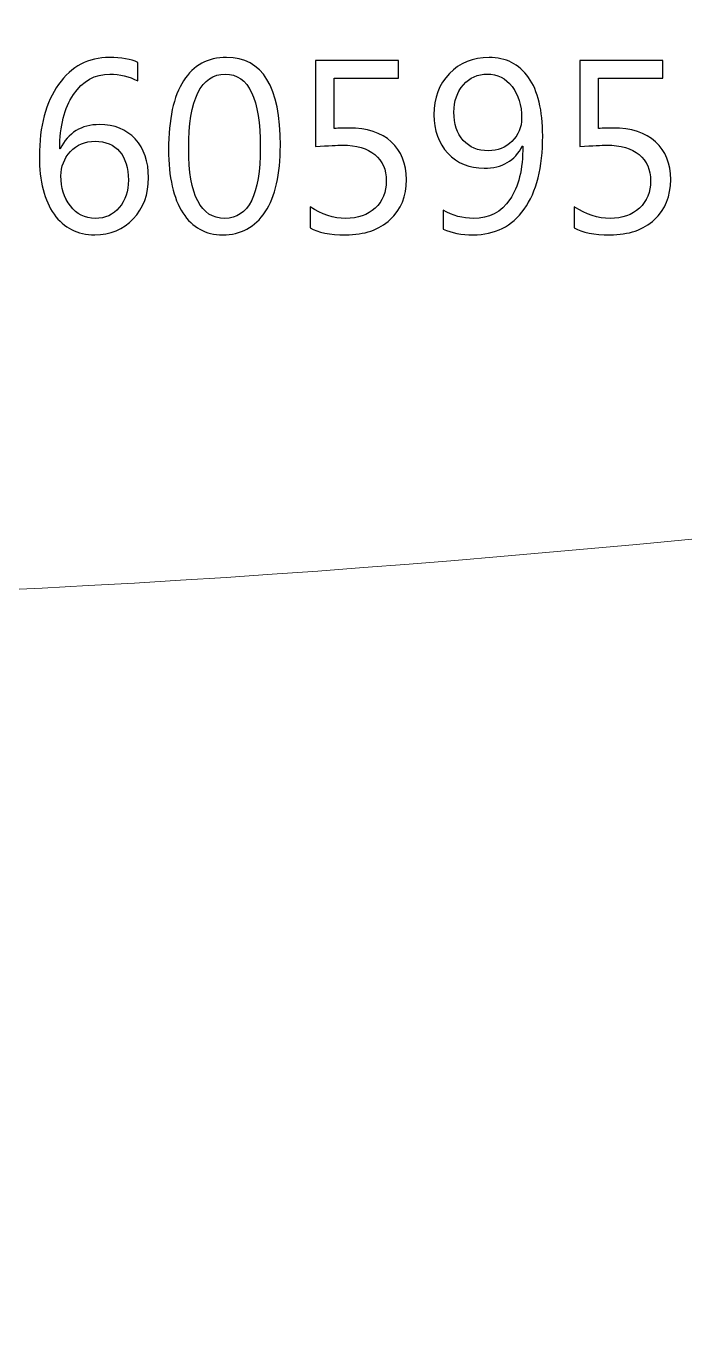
# Model space of a CAD drawing. Header units: centimetres. Extents: x -494 to 505, y -672 to 577.
# Drawn here: x 270.7 to 299.6, y -187.2 to -129.7 of the extents above; entities that cross this region are included whole.
import ezdxf

# ---------------------------------------------------------------- set-up
doc = ezdxf.new("R2010")
doc.units = ezdxf.units.CM
doc.header["$MEASUREMENT"] = 0
doc.layers.add('Camada 1', color=7, linetype='Continuous')
doc.layers.add('Camada 2', color=10, linetype='Continuous')

msp = doc.modelspace()

# ---------------------------------------------------------------- linework, layer by layer
at = {"layer": 'Camada 1', "lineweight": 9}
msp.add_open_spline([(182.78983, -289.325812), (182.329836, -291.53358), (181.676294, -292.996112), (180.507132, -295.900856), (180.507132, -295.900856), (177.908204, -303.485296), (176.42332, -307.8607), (184.4675, -310.828944), (184.4675, -310.828944), (188.601096, -312.03138), (192.080388, -313.343036), (195.019168, -314.746132), (195.019168, -314.746132), (209.705448, -320.820796), (210.408266, -342.718136), (204.780388, -357.439976), (204.780388, -357.439976), (200.739248, -364.026196), (206.49819, -371.974872), (211.99729, -370.13134), (211.99729, -370.13134), (211.99729, -370.13134), (267.020294, -351.921064), (267.020294, -351.921064), (267.020294, -351.921064), (265.436858, -345.949016), (263.81964, -340.168992), (261.691628, -334.19796), (261.691628, -334.19796), (261.691628, -334.19796), (247.889522, -339.847428), (247.889522, -339.847428), (247.889522, -339.847428), (247.889522, -339.847428), (245.159784, -332.06436), (245.159784, -332.06436), (245.159784, -332.06436), (245.159784, -332.06436), (258.900422, -326.126856), (258.900422, -326.126856), (258.900422, -326.126856), (255.91643, -319.662048), (253.357126, -313.510168), (250.05284, -307.368956), (250.05284, -307.368956), (250.05284, -307.368956), (235.854494, -315.215016), (235.854494, -315.215016), (235.854494, -315.215016), (235.854494, -315.215016), (231.603042, -308.164484), (231.603042, -308.164484), (231.603042, -308.164484), (231.603042, -308.164484), (245.712488, -300.023784), (245.712488, -300.023784), (245.712488, -300.023784), (242.475004, -294.545512), (239.409224, -289.87242), (235.99394, -284.899608), (235.99394, -284.899608), (235.99394, -284.899608), (222.90532, -293.546276), (222.90532, -293.546276), (222.90532, -293.546276), (222.90532, -293.546276), (218.431364, -286.746696), (218.431364, -286.746696), (218.431364, -286.746696), (218.431364, -286.746696), (230.724202, -278.40178), (230.724202, -278.40178), (230.724202, -278.40178), (227.071682, -273.320256), (223.679766, -267.88618), (220.318584, -262.6868), (220.318584, -262.6868), (220.318584, -262.6868), (206.901542, -270.924528), (206.901542, -270.924528), (206.901542, -270.924528), (206.901542, -270.924528), (203.266548, -263.775444), (203.266548, -263.775444), (203.266548, -263.775444), (203.266548, -263.775444), (216.520522, -255.081024), (216.520522, -255.081024), (216.520522, -255.081024), (203.73848, -229.9081), (221.170754, -210.7819), (240.487708, -206.680816), (240.487708, -206.680816), (281.752294, -198.37654), (317.23838, -202.109324), (355.214428, -222.74276), (355.214428, -222.74276), (380.998984, -236.086396), (406.434798, -252.030484), (431.664618, -268.072108), (431.664618, -268.072108), (447.13398, -276.452076), (457.795376, -284.673548), (475.474792, -290.712144), (475.474792, -290.712144), (480.967288, -292.402768), (484.084376, -293.40556), (486.148888, -292.320472), (486.148888, -292.320472), (494.367058, -279.025096), (499.34495, -259.396992), (498.30101, -215.25484), (498.30101, -215.25484), (495.513106, -177.25136), (492.695484, -158.525972), (484.29799, -145.308828), (484.29799, -145.308828), (471.084402, -137.859516), (427.983396, -139.22248), (370.712238, -144.892776), (370.712238, -144.892776), (330.730606, -147.85848), (288.910268, -155.543504), (244.769894, -154.824176), (244.769894, -154.824176), (224.85096, -154.182064), (209.7151, -128.42748), (190.253366, -98.993452), (190.253366, -98.993452), (179.69611, -100.730812), (171.077382, -99.020884), (165.424866, -94.19844), (165.424866, -94.19844), (159.956754, -88.855804), (156.890974, -82.534252), (157.003242, -75.060048), (157.003242, -75.060048), (157.026102, -72.926956), (155.536646, -72.14362), (153.171144, -73.001632), (153.171144, -73.001632), (124.564902, -78.87462), (97.43567, -82.195416), (72.464422, -82.006948), (72.464422, -82.006948), (72.464422, -82.006948), (55.998618, -82.304636), (55.998618, -82.304636), (55.998618, -82.304636), (33.274254, -82.729324), (19.306032, -86.980268), (15.682976, -101.128068), (15.682976, -101.128068), (14.84376, -105.245916), (15.028926, -133.020816), (14.989302, -138.365992), (14.989302, -138.365992), (14.989302, -138.365992), (15.079726, -194.315588), (15.079726, -194.315588), (15.079726, -194.315588), (15.079726, -194.315588), (66.976498, -194.3862), (66.976498, -194.3862), (66.976498, -194.3862), (66.976498, -194.3862), (66.896742, -202.649836), (66.896742, -202.649836), (66.896742, -202.649836), (66.896742, -202.649836), (15.069058, -202.792584), (15.069058, -202.792584), (15.069058, -202.792584), (15.069058, -202.792584), (15.30858, -272.434304), (15.30858, -272.434304), (15.30858, -272.434304), (15.30858, -272.434304), (30.27172, -273.937476), (30.27172, -273.937476), (30.27172, -273.937476), (30.27172, -273.937476), (37.548312, -233.120692), (37.548312, -233.120692), (37.548312, -233.120692), (37.548312, -233.120692), (83.984592, -239.984788), (83.984592, -239.984788), (83.984592, -239.984788), (83.984592, -239.984788), (76.346812, -279.314656), (76.346812, -279.314656), (76.346812, -279.314656), (76.346812, -279.314656), (100.76053, -281.826716), (100.76053, -281.826716), (100.76053, -281.826716), (100.873814, -272.07464), (102.001066, -262.795004), (104.431338, -254.207264), (104.431338, -254.207264), (107.706668, -242.851432), (111.736632, -234.28452), (117.738652, -232.335832), (117.738652, -232.335832), (117.738652, -232.335832), (166.705788, -232.341928), (166.705788, -232.341928), (166.705788, -232.341928), (170.196002, -232.524808), (171.763436, -238.12246), (170.609006, -246.8626), (170.609006, -246.8626), (169.687494, -256.330704), (163.103814, -264.16), (159.567626, -274.08124), (159.567626, -274.08124), (157.226508, -280.649172), (157.818836, -281.917648), (163.007294, -281.882596), (163.007294, -281.882596), (163.007294, -281.882596), (179.199286, -281.804364), (179.199286, -281.804364), (179.199286, -281.804364), (181.369716, -282.496768), (183.364124, -285.311088), (182.78983, -289.325812)], degree=3, knots=[0, 0, 0, 0, 0.017241379, 0.017241379, 0.017241379, 0.017241389, 0.034482759, 0.034482759, 0.034482759, 0.034482769, 0.051724138, 0.051724138, 0.051724138, 0.051724148, 0.068965517, 0.068965517, 0.068965517, 0.068965527, 0.086206897, 0.086206897, 0.086206897, 0.086206907, 0.103448276, 0.103448276, 0.103448276, 0.103448286, 0.120689655, 0.120689655, 0.120689655, 0.120689665, 0.137931034, 0.137931034, 0.137931034, 0.137931044, 0.155172414, 0.155172414, 0.155172414, 0.155172424, 0.172413793, 0.172413793, 0.172413793, 0.172413803, 0.189655172, 0.189655172, 0.189655172, 0.189655182, 0.206896552, 0.206896552, 0.206896552, 0.206896562, 0.224137931, 0.224137931, 0.224137931, 0.224137941, 0.24137931, 0.24137931, 0.24137931, 0.24137932, 0.25862069, 0.25862069, 0.25862069, 0.2586207, 0.275862069, 0.275862069, 0.275862069, 0.275862079, 0.293103448, 0.293103448, 0.293103448, 0.293103458, 0.310344828, 0.310344828, 0.310344828, 0.310344838, 0.327586207, 0.327586207, 0.327586207, 0.327586217, 0.344827586, 0.344827586, 0.344827586, 0.344827596, 0.362068966, 0.362068966, 0.362068966, 0.362068976, 0.379310345, 0.379310345, 0.379310345, 0.379310355, 0.396551724, 0.396551724, 0.396551724, 0.396551734, 0.413793103, 0.413793103, 0.413793103, 0.413793113, 0.431034483, 0.431034483, 0.431034483, 0.431034493, 0.448275862, 0.448275862, 0.448275862, 0.448275872, 0.465517241, 0.465517241, 0.465517241, 0.465517251, 0.482758621, 0.482758621, 0.482758621, 0.482758631, 0.5, 0.5, 0.5, 0.50000001, 0.517241379, 0.517241379, 0.517241379, 0.517241389, 0.534482759, 0.534482759, 0.534482759, 0.534482769, 0.551724138, 0.551724138, 0.551724138, 0.551724148, 0.568965517, 0.568965517, 0.568965517, 0.568965527, 0.586206897, 0.586206897, 0.586206897, 0.586206907, 0.603448276, 0.603448276, 0.603448276, 0.603448286, 0.620689655, 0.620689655, 0.620689655, 0.620689665, 0.637931034, 0.637931034, 0.637931034, 0.637931044, 0.655172414, 0.655172414, 0.655172414, 0.655172424, 0.672413793, 0.672413793, 0.672413793, 0.672413803, 0.689655172, 0.689655172, 0.689655172, 0.689655182, 0.706896552, 0.706896552, 0.706896552, 0.706896562, 0.724137931, 0.724137931, 0.724137931, 0.724137941, 0.74137931, 0.74137931, 0.74137931, 0.74137932, 0.75862069, 0.75862069, 0.75862069, 0.7586207, 0.775862069, 0.775862069, 0.775862069, 0.775862079, 0.793103448, 0.793103448, 0.793103448, 0.793103458, 0.810344828, 0.810344828, 0.810344828, 0.810344838, 0.827586207, 0.827586207, 0.827586207, 0.827586217, 0.844827586, 0.844827586, 0.844827586, 0.844827596, 0.862068966, 0.862068966, 0.862068966, 0.862068976, 0.879310345, 0.879310345, 0.879310345, 0.879310355, 0.896551724, 0.896551724, 0.896551724, 0.896551734, 0.913793103, 0.913793103, 0.913793103, 0.913793113, 0.931034483, 0.931034483, 0.931034483, 0.931034493, 0.948275862, 0.948275862, 0.948275862, 0.948275872, 0.965517241, 0.965517241, 0.965517241, 0.965517251, 1, 1, 1, 1], dxfattribs=at)
at = {"layer": 'Camada 2'}
for points, knots in [([(275.587206, -131.25831), (275.587206, -131.25831), (275.587206, -132.07365), (275.587206, -132.07365), (275.587206, -132.07365), (275.198332, -131.874768), (274.7899, -131.774438), (274.359624, -131.774438), (274.359624, -131.774438), (273.692874, -131.774438), (273.158966, -132.071872), (272.757392, -132.666994), (272.757392, -132.666994), (272.35785, -133.261862), (272.15719, -134.059422), (272.15719, -135.057642), (272.15719, -135.057642), (272.15719, -135.057642), (272.178526, -135.057642), (272.178526, -135.057642), (272.178526, -135.057642), (272.52803, -134.346188), (273.101562, -133.989572), (273.899122, -133.989572), (273.899122, -133.989572), (274.556728, -133.989572), (275.07819, -134.2009), (275.467318, -134.622032), (275.467318, -134.622032), (275.856192, -135.044942), (276.04974, -135.609584), (276.04974, -136.317482), (276.04974, -136.317482), (276.04974, -137.05586), (275.82749, -137.659872), (275.38299, -138.127486), (275.38299, -138.127486), (274.93849, -138.595354), (274.374102, -138.828272), (273.689318, -138.828272), (273.689318, -138.828272), (272.93316, -138.828272), (272.339816, -138.527282), (271.909794, -137.925048), (271.909794, -137.925048), (271.479772, -137.322814), (271.264634, -136.476994), (271.264634, -135.387334), (271.264634, -135.387334), (271.264634, -134.066534), (271.546066, -133.012688), (272.108676, -132.22605), (272.108676, -132.22605), (272.67154, -131.43738), (273.415252, -131.043172), (274.338288, -131.043172), (274.338288, -131.043172), (274.863306, -131.043172), (275.279104, -131.1148), (275.587206, -131.25831)], [0, 0, 0, 0, 0.0625, 0.0625, 0.0625, 0.06250001, 0.125, 0.125, 0.125, 0.12500001, 0.1875, 0.1875, 0.1875, 0.18750001, 0.25, 0.25, 0.25, 0.25000001, 0.3125, 0.3125, 0.3125, 0.31250001, 0.375, 0.375, 0.375, 0.37500001, 0.4375, 0.4375, 0.4375, 0.43750001, 0.5, 0.5, 0.5, 0.50000001, 0.5625, 0.5625, 0.5625, 0.56250001, 0.625, 0.625, 0.625, 0.62500001, 0.6875, 0.6875, 0.6875, 0.68750001, 0.75, 0.75, 0.75, 0.75000001, 0.8125, 0.8125, 0.8125, 0.81250001, 0.875, 0.875, 0.875, 0.87500001, 1, 1, 1, 1]), ([(279.304242, -138.828272), (278.558752, -138.828272), (277.976076, -138.50747), (277.558754, -137.867644), (277.558754, -137.867644), (277.141178, -137.22604), (276.931374, -136.299448), (276.931374, -135.088122), (276.931374, -135.088122), (276.931374, -133.7564), (277.150068, -132.751068), (277.585424, -132.068316), (277.585424, -132.068316), (278.021034, -131.385564), (278.649938, -131.043172), (279.472644, -131.043172), (279.472644, -131.043172), (281.047952, -131.043172), (281.83459, -132.329936), (281.83459, -134.903464), (281.83459, -134.903464), (281.83459, -136.17956), (281.61234, -137.150856), (281.168094, -137.82294), (281.168094, -137.82294), (280.723594, -138.493246), (280.101802, -138.828272), (279.304242, -138.828272)], [0, 0, 0, 0, 0.125, 0.125, 0.125, 0.12500001, 0.25, 0.25, 0.25, 0.25000001, 0.375, 0.375, 0.375, 0.37500001, 0.5, 0.5, 0.5, 0.50000001, 0.625, 0.625, 0.625, 0.62500001, 0.75, 0.75, 0.75, 0.75000001, 1, 1, 1, 1]), ([(288.97453, -138.57732), (288.97453, -138.57732), (288.97453, -137.751312), (288.97453, -137.751312), (288.97453, -137.751312), (289.393884, -137.989564), (289.838384, -138.107928), (290.307776, -138.107928), (290.307776, -138.107928), (290.989004, -138.107928), (291.521134, -137.83183), (291.89934, -137.281666), (291.89934, -137.281666), (292.279324, -136.731502), (292.469316, -135.94842), (292.469316, -134.935722), (292.469316, -134.935722), (292.46195, -134.939278), (292.454838, -134.939278), (292.447726, -134.935722), (292.447726, -134.935722), (292.126924, -135.580882), (291.566092, -135.903462), (290.77031, -135.903462), (290.77031, -135.903462), (290.12515, -135.903462), (289.5981, -135.684768), (289.184334, -135.247634), (289.184334, -135.247634), (288.772092, -134.810246), (288.565844, -134.245858), (288.565844, -133.557518), (288.565844, -133.557518), (288.565844, -132.822696), (288.79165, -132.218938), (289.24504, -131.749292), (289.24504, -131.749292), (289.698684, -131.277868), (290.27755, -131.043172), (290.985448, -131.043172), (290.985448, -131.043172), (291.725604, -131.043172), (292.304216, -131.33705), (292.718236, -131.923282), (292.718236, -131.923282), (293.132256, -132.50926), (293.340282, -133.36397), (293.340282, -134.48411), (293.340282, -134.48411), (293.340282, -135.87476), (293.071296, -136.94664), (292.532054, -137.699242), (292.532054, -137.699242), (291.994336, -138.451844), (291.24529, -138.828272), (290.28644, -138.828272), (290.28644, -138.828272), (289.782758, -138.828272), (289.345624, -138.743944), (288.97453, -138.57732)], [0, 0, 0, 0, 0.0625, 0.0625, 0.0625, 0.06250001, 0.125, 0.125, 0.125, 0.12500001, 0.1875, 0.1875, 0.1875, 0.18750001, 0.25, 0.25, 0.25, 0.25000001, 0.3125, 0.3125, 0.3125, 0.31250001, 0.375, 0.375, 0.375, 0.37500001, 0.4375, 0.4375, 0.4375, 0.43750001, 0.5, 0.5, 0.5, 0.50000001, 0.5625, 0.5625, 0.5625, 0.56250001, 0.625, 0.625, 0.625, 0.62500001, 0.6875, 0.6875, 0.6875, 0.68750001, 0.75, 0.75, 0.75, 0.75000001, 0.8125, 0.8125, 0.8125, 0.81250001, 0.875, 0.875, 0.875, 0.87500001, 1, 1, 1, 1]), ([(283.135832, -138.51636), (283.135832, -138.51636), (283.135832, -137.602468), (283.135832, -137.602468), (283.135832, -137.602468), (283.650182, -137.939272), (284.173422, -138.107928), (284.705552, -138.107928), (284.705552, -138.107928), (285.237936, -138.107928), (285.66618, -137.957306), (285.992316, -137.656316), (285.992316, -137.656316), (286.316928, -137.35685), (286.479996, -136.957308), (286.479996, -136.460738), (286.479996, -136.460738), (286.479996, -135.967978), (286.313118, -135.58266), (285.981648, -135.306816), (285.981648, -135.306816), (285.6484, -135.030718), (285.17342, -134.892796), (284.553406, -134.892796), (284.553406, -134.892796), (284.343602, -134.892796), (283.949394, -134.914132), (283.372306, -134.955534), (283.372306, -134.955534), (283.372306, -134.955534), (283.372306, -131.172204), (283.372306, -131.172204), (283.372306, -131.172204), (283.372306, -131.172204), (287.01746, -131.172204), (287.01746, -131.172204), (287.01746, -131.172204), (287.01746, -131.172204), (287.01746, -131.946396), (287.01746, -131.946396), (287.01746, -131.946396), (287.01746, -131.946396), (284.189424, -131.946396), (284.189424, -131.946396), (284.189424, -131.946396), (284.189424, -131.946396), (284.189424, -134.16153), (284.189424, -134.16153), (284.189424, -134.16153), (284.420818, -134.147306), (284.633924, -134.13994), (284.831028, -134.13994), (284.831028, -134.13994), (285.6357, -134.13994), (286.259524, -134.342632), (286.700214, -134.74573), (286.700214, -134.74573), (287.141158, -135.149082), (287.36163, -135.702802), (287.36163, -136.405366), (287.36163, -136.405366), (287.36163, -137.132822), (287.125156, -137.719054), (286.650176, -138.161522), (286.650176, -138.161522), (286.175196, -138.606022), (285.522924, -138.828272), (284.696662, -138.828272), (284.696662, -138.828272), (283.999686, -138.828272), (283.479748, -138.724386), (283.135832, -138.51636)], [0, 0, 0, 0, 0.052631579, 0.052631579, 0.052631579, 0.052631589, 0.105263158, 0.105263158, 0.105263158, 0.105263168, 0.157894737, 0.157894737, 0.157894737, 0.157894747, 0.210526316, 0.210526316, 0.210526316, 0.210526326, 0.263157895, 0.263157895, 0.263157895, 0.263157905, 0.315789474, 0.315789474, 0.315789474, 0.315789484, 0.368421053, 0.368421053, 0.368421053, 0.368421063, 0.421052632, 0.421052632, 0.421052632, 0.421052642, 0.473684211, 0.473684211, 0.473684211, 0.473684221, 0.526315789, 0.526315789, 0.526315789, 0.526315799, 0.578947368, 0.578947368, 0.578947368, 0.578947378, 0.631578947, 0.631578947, 0.631578947, 0.631578957, 0.684210526, 0.684210526, 0.684210526, 0.684210536, 0.736842105, 0.736842105, 0.736842105, 0.736842115, 0.789473684, 0.789473684, 0.789473684, 0.789473694, 0.842105263, 0.842105263, 0.842105263, 0.842105273, 0.894736842, 0.894736842, 0.894736842, 0.894736852, 1, 1, 1, 1]), ([(294.727376, -138.51636), (294.727376, -138.51636), (294.727376, -137.602468), (294.727376, -137.602468), (294.727376, -137.602468), (295.241726, -137.939272), (295.764966, -138.107928), (296.297096, -138.107928), (296.297096, -138.107928), (296.82948, -138.107928), (297.257724, -137.957306), (297.58386, -137.656316), (297.58386, -137.656316), (297.908472, -137.35685), (298.07154, -136.957308), (298.07154, -136.460738), (298.07154, -136.460738), (298.07154, -135.967978), (297.904662, -135.58266), (297.573192, -135.306816), (297.573192, -135.306816), (297.239944, -135.030718), (296.764964, -134.892796), (296.14495, -134.892796), (296.14495, -134.892796), (295.935146, -134.892796), (295.540938, -134.914132), (294.96385, -134.955534), (294.96385, -134.955534), (294.96385, -134.955534), (294.96385, -131.172204), (294.96385, -131.172204), (294.96385, -131.172204), (294.96385, -131.172204), (298.609004, -131.172204), (298.609004, -131.172204), (298.609004, -131.172204), (298.609004, -131.172204), (298.609004, -131.946396), (298.609004, -131.946396), (298.609004, -131.946396), (298.609004, -131.946396), (295.780968, -131.946396), (295.780968, -131.946396), (295.780968, -131.946396), (295.780968, -131.946396), (295.780968, -134.16153), (295.780968, -134.16153), (295.780968, -134.16153), (296.012362, -134.147306), (296.225468, -134.13994), (296.422572, -134.13994), (296.422572, -134.13994), (297.227244, -134.13994), (297.851068, -134.342632), (298.291758, -134.74573), (298.291758, -134.74573), (298.732702, -135.149082), (298.953174, -135.702802), (298.953174, -136.405366), (298.953174, -136.405366), (298.953174, -137.132822), (298.7167, -137.719054), (298.24172, -138.161522), (298.24172, -138.161522), (297.76674, -138.606022), (297.114468, -138.828272), (296.288206, -138.828272), (296.288206, -138.828272), (295.59123, -138.828272), (295.071292, -138.724386), (294.727376, -138.51636)], [0, 0, 0, 0, 0.052631579, 0.052631579, 0.052631579, 0.052631589, 0.105263158, 0.105263158, 0.105263158, 0.105263168, 0.157894737, 0.157894737, 0.157894737, 0.157894747, 0.210526316, 0.210526316, 0.210526316, 0.210526326, 0.263157895, 0.263157895, 0.263157895, 0.263157905, 0.315789474, 0.315789474, 0.315789474, 0.315789484, 0.368421053, 0.368421053, 0.368421053, 0.368421063, 0.421052632, 0.421052632, 0.421052632, 0.421052642, 0.473684211, 0.473684211, 0.473684211, 0.473684221, 0.526315789, 0.526315789, 0.526315789, 0.526315799, 0.578947368, 0.578947368, 0.578947368, 0.578947378, 0.631578947, 0.631578947, 0.631578947, 0.631578957, 0.684210526, 0.684210526, 0.684210526, 0.684210536, 0.736842105, 0.736842105, 0.736842105, 0.736842115, 0.789473684, 0.789473684, 0.789473684, 0.789473694, 0.842105263, 0.842105263, 0.842105263, 0.842105273, 0.894736842, 0.894736842, 0.894736842, 0.894736852, 1, 1, 1, 1]), ([(279.42413, -131.774438), (278.350726, -131.774438), (277.813008, -132.865876), (277.813008, -135.048752), (277.813008, -135.048752), (277.813008, -137.088118), (278.340058, -138.107928), (279.393904, -138.107928), (279.393904, -138.107928), (280.433272, -138.107928), (280.952956, -137.070084), (280.952956, -134.996682), (280.952956, -134.996682), (280.952956, -132.847842), (280.44394, -131.774438), (279.42413, -131.774438)], [0, 0, 0, 0, 0.2, 0.2, 0.2, 0.20000001, 0.4, 0.4, 0.4, 0.40000001, 0.6, 0.6, 0.6, 0.60000001, 1, 1, 1, 1]), ([(290.904676, -131.774438), (290.488878, -131.774438), (290.14293, -131.930394), (289.865308, -132.24383), (289.865308, -132.24383), (289.587432, -132.55752), (289.447732, -132.955538), (289.447732, -133.439408), (289.447732, -133.439408), (289.447732, -133.967982), (289.583876, -134.38378), (289.856164, -134.686548), (289.856164, -134.686548), (290.128706, -134.98957), (290.497768, -135.139938), (290.963858, -135.139938), (290.963858, -135.139938), (291.368734, -135.139938), (291.711126, -135.002016), (291.992558, -134.726172), (291.992558, -134.726172), (292.27399, -134.448296), (292.415468, -134.111238), (292.415468, -133.711696), (292.415468, -133.711696), (292.415468, -133.14172), (292.275768, -132.675884), (291.996114, -132.315712), (291.996114, -132.315712), (291.71646, -131.95554), (291.352732, -131.774438), (290.904676, -131.774438)], [0, 0, 0, 0, 0.111111111, 0.111111111, 0.111111111, 0.111111121, 0.222222222, 0.222222222, 0.222222222, 0.222222232, 0.333333333, 0.333333333, 0.333333333, 0.333333343, 0.444444444, 0.444444444, 0.444444444, 0.444444454, 0.555555556, 0.555555556, 0.555555556, 0.555555566, 0.666666667, 0.666666667, 0.666666667, 0.666666677, 0.777777778, 0.777777778, 0.777777778, 0.777777788, 1, 1, 1, 1]), ([(273.707352, -134.720584), (273.262852, -134.720584), (272.90268, -134.871206), (272.626582, -135.172196), (272.626582, -135.172196), (272.34896, -135.475218), (272.210784, -135.830056), (272.210784, -136.24052), (272.210784, -136.24052), (272.210784, -136.756648), (272.34896, -137.19556), (272.623026, -137.56132), (272.623026, -137.56132), (272.897346, -137.925048), (273.262852, -138.107928), (273.71802, -138.107928), (273.71802, -138.107928), (274.151852, -138.107928), (274.503134, -137.948416), (274.76831, -137.63117), (274.76831, -137.63117), (275.035264, -137.313924), (275.167852, -136.912604), (275.167852, -136.424924), (275.167852, -136.424924), (275.167852, -135.891016), (275.040598, -135.475218), (274.784312, -135.172196), (274.784312, -135.172196), (274.528026, -134.871206), (274.169632, -134.720584), (273.707352, -134.720584)], [0, 0, 0, 0, 0.111111111, 0.111111111, 0.111111111, 0.111111121, 0.222222222, 0.222222222, 0.222222222, 0.222222232, 0.333333333, 0.333333333, 0.333333333, 0.333333343, 0.444444444, 0.444444444, 0.444444444, 0.444444454, 0.555555556, 0.555555556, 0.555555556, 0.555555566, 0.666666667, 0.666666667, 0.666666667, 0.666666677, 0.777777778, 0.777777778, 0.777777778, 0.777777788, 1, 1, 1, 1])]:
    msp.add_open_spline(points, degree=3, knots=knots, dxfattribs=at)
at = {"layer": 'Camada 2', "lineweight": 9}
for points, knots in [([(275.587206, -131.25831), (275.587206, -131.25831), (275.587206, -132.07365), (275.587206, -132.07365), (275.587206, -132.07365), (275.198332, -131.874768), (274.7899, -131.774438), (274.359624, -131.774438), (274.359624, -131.774438), (273.692874, -131.774438), (273.158966, -132.071872), (272.757392, -132.666994), (272.757392, -132.666994), (272.35785, -133.261862), (272.15719, -134.059422), (272.15719, -135.057642), (272.15719, -135.057642), (272.15719, -135.057642), (272.178526, -135.057642), (272.178526, -135.057642), (272.178526, -135.057642), (272.52803, -134.346188), (273.101562, -133.989572), (273.899122, -133.989572), (273.899122, -133.989572), (274.556728, -133.989572), (275.07819, -134.2009), (275.467318, -134.622032), (275.467318, -134.622032), (275.856192, -135.044942), (276.04974, -135.609584), (276.04974, -136.317482), (276.04974, -136.317482), (276.04974, -137.05586), (275.82749, -137.659872), (275.38299, -138.127486), (275.38299, -138.127486), (274.93849, -138.595354), (274.374102, -138.828272), (273.689318, -138.828272), (273.689318, -138.828272), (272.93316, -138.828272), (272.339816, -138.527282), (271.909794, -137.925048), (271.909794, -137.925048), (271.479772, -137.322814), (271.264634, -136.476994), (271.264634, -135.387334), (271.264634, -135.387334), (271.264634, -134.066534), (271.546066, -133.012688), (272.108676, -132.22605), (272.108676, -132.22605), (272.67154, -131.43738), (273.415252, -131.043172), (274.338288, -131.043172), (274.338288, -131.043172), (274.863306, -131.043172), (275.279104, -131.1148), (275.587206, -131.25831)], [0, 0, 0, 0, 0.0625, 0.0625, 0.0625, 0.06250001, 0.125, 0.125, 0.125, 0.12500001, 0.1875, 0.1875, 0.1875, 0.18750001, 0.25, 0.25, 0.25, 0.25000001, 0.3125, 0.3125, 0.3125, 0.31250001, 0.375, 0.375, 0.375, 0.37500001, 0.4375, 0.4375, 0.4375, 0.43750001, 0.5, 0.5, 0.5, 0.50000001, 0.5625, 0.5625, 0.5625, 0.56250001, 0.625, 0.625, 0.625, 0.62500001, 0.6875, 0.6875, 0.6875, 0.68750001, 0.75, 0.75, 0.75, 0.75000001, 0.8125, 0.8125, 0.8125, 0.81250001, 0.875, 0.875, 0.875, 0.87500001, 1, 1, 1, 1]), ([(279.304242, -138.828272), (278.558752, -138.828272), (277.976076, -138.50747), (277.558754, -137.867644), (277.558754, -137.867644), (277.141178, -137.22604), (276.931374, -136.299448), (276.931374, -135.088122), (276.931374, -135.088122), (276.931374, -133.7564), (277.150068, -132.751068), (277.585424, -132.068316), (277.585424, -132.068316), (278.021034, -131.385564), (278.649938, -131.043172), (279.472644, -131.043172), (279.472644, -131.043172), (281.047952, -131.043172), (281.83459, -132.329936), (281.83459, -134.903464), (281.83459, -134.903464), (281.83459, -136.17956), (281.61234, -137.150856), (281.168094, -137.82294), (281.168094, -137.82294), (280.723594, -138.493246), (280.101802, -138.828272), (279.304242, -138.828272)], [0, 0, 0, 0, 0.125, 0.125, 0.125, 0.12500001, 0.25, 0.25, 0.25, 0.25000001, 0.375, 0.375, 0.375, 0.37500001, 0.5, 0.5, 0.5, 0.50000001, 0.625, 0.625, 0.625, 0.62500001, 0.75, 0.75, 0.75, 0.75000001, 1, 1, 1, 1]), ([(288.97453, -138.57732), (288.97453, -138.57732), (288.97453, -137.751312), (288.97453, -137.751312), (288.97453, -137.751312), (289.393884, -137.989564), (289.838384, -138.107928), (290.307776, -138.107928), (290.307776, -138.107928), (290.989004, -138.107928), (291.521134, -137.83183), (291.89934, -137.281666), (291.89934, -137.281666), (292.279324, -136.731502), (292.469316, -135.94842), (292.469316, -134.935722), (292.469316, -134.935722), (292.46195, -134.939278), (292.454838, -134.939278), (292.447726, -134.935722), (292.447726, -134.935722), (292.126924, -135.580882), (291.566092, -135.903462), (290.77031, -135.903462), (290.77031, -135.903462), (290.12515, -135.903462), (289.5981, -135.684768), (289.184334, -135.247634), (289.184334, -135.247634), (288.772092, -134.810246), (288.565844, -134.245858), (288.565844, -133.557518), (288.565844, -133.557518), (288.565844, -132.822696), (288.79165, -132.218938), (289.24504, -131.749292), (289.24504, -131.749292), (289.698684, -131.277868), (290.27755, -131.043172), (290.985448, -131.043172), (290.985448, -131.043172), (291.725604, -131.043172), (292.304216, -131.33705), (292.718236, -131.923282), (292.718236, -131.923282), (293.132256, -132.50926), (293.340282, -133.36397), (293.340282, -134.48411), (293.340282, -134.48411), (293.340282, -135.87476), (293.071296, -136.94664), (292.532054, -137.699242), (292.532054, -137.699242), (291.994336, -138.451844), (291.24529, -138.828272), (290.28644, -138.828272), (290.28644, -138.828272), (289.782758, -138.828272), (289.345624, -138.743944), (288.97453, -138.57732)], [0, 0, 0, 0, 0.0625, 0.0625, 0.0625, 0.06250001, 0.125, 0.125, 0.125, 0.12500001, 0.1875, 0.1875, 0.1875, 0.18750001, 0.25, 0.25, 0.25, 0.25000001, 0.3125, 0.3125, 0.3125, 0.31250001, 0.375, 0.375, 0.375, 0.37500001, 0.4375, 0.4375, 0.4375, 0.43750001, 0.5, 0.5, 0.5, 0.50000001, 0.5625, 0.5625, 0.5625, 0.56250001, 0.625, 0.625, 0.625, 0.62500001, 0.6875, 0.6875, 0.6875, 0.68750001, 0.75, 0.75, 0.75, 0.75000001, 0.8125, 0.8125, 0.8125, 0.81250001, 0.875, 0.875, 0.875, 0.87500001, 1, 1, 1, 1]), ([(283.135832, -138.51636), (283.135832, -138.51636), (283.135832, -137.602468), (283.135832, -137.602468), (283.135832, -137.602468), (283.650182, -137.939272), (284.173422, -138.107928), (284.705552, -138.107928), (284.705552, -138.107928), (285.237936, -138.107928), (285.66618, -137.957306), (285.992316, -137.656316), (285.992316, -137.656316), (286.316928, -137.35685), (286.479996, -136.957308), (286.479996, -136.460738), (286.479996, -136.460738), (286.479996, -135.967978), (286.313118, -135.58266), (285.981648, -135.306816), (285.981648, -135.306816), (285.6484, -135.030718), (285.17342, -134.892796), (284.553406, -134.892796), (284.553406, -134.892796), (284.343602, -134.892796), (283.949394, -134.914132), (283.372306, -134.955534), (283.372306, -134.955534), (283.372306, -134.955534), (283.372306, -131.172204), (283.372306, -131.172204), (283.372306, -131.172204), (283.372306, -131.172204), (287.01746, -131.172204), (287.01746, -131.172204), (287.01746, -131.172204), (287.01746, -131.172204), (287.01746, -131.946396), (287.01746, -131.946396), (287.01746, -131.946396), (287.01746, -131.946396), (284.189424, -131.946396), (284.189424, -131.946396), (284.189424, -131.946396), (284.189424, -131.946396), (284.189424, -134.16153), (284.189424, -134.16153), (284.189424, -134.16153), (284.420818, -134.147306), (284.633924, -134.13994), (284.831028, -134.13994), (284.831028, -134.13994), (285.6357, -134.13994), (286.259524, -134.342632), (286.700214, -134.74573), (286.700214, -134.74573), (287.141158, -135.149082), (287.36163, -135.702802), (287.36163, -136.405366), (287.36163, -136.405366), (287.36163, -137.132822), (287.125156, -137.719054), (286.650176, -138.161522), (286.650176, -138.161522), (286.175196, -138.606022), (285.522924, -138.828272), (284.696662, -138.828272), (284.696662, -138.828272), (283.999686, -138.828272), (283.479748, -138.724386), (283.135832, -138.51636)], [0, 0, 0, 0, 0.052631579, 0.052631579, 0.052631579, 0.052631589, 0.105263158, 0.105263158, 0.105263158, 0.105263168, 0.157894737, 0.157894737, 0.157894737, 0.157894747, 0.210526316, 0.210526316, 0.210526316, 0.210526326, 0.263157895, 0.263157895, 0.263157895, 0.263157905, 0.315789474, 0.315789474, 0.315789474, 0.315789484, 0.368421053, 0.368421053, 0.368421053, 0.368421063, 0.421052632, 0.421052632, 0.421052632, 0.421052642, 0.473684211, 0.473684211, 0.473684211, 0.473684221, 0.526315789, 0.526315789, 0.526315789, 0.526315799, 0.578947368, 0.578947368, 0.578947368, 0.578947378, 0.631578947, 0.631578947, 0.631578947, 0.631578957, 0.684210526, 0.684210526, 0.684210526, 0.684210536, 0.736842105, 0.736842105, 0.736842105, 0.736842115, 0.789473684, 0.789473684, 0.789473684, 0.789473694, 0.842105263, 0.842105263, 0.842105263, 0.842105273, 0.894736842, 0.894736842, 0.894736842, 0.894736852, 1, 1, 1, 1]), ([(294.727376, -138.51636), (294.727376, -138.51636), (294.727376, -137.602468), (294.727376, -137.602468), (294.727376, -137.602468), (295.241726, -137.939272), (295.764966, -138.107928), (296.297096, -138.107928), (296.297096, -138.107928), (296.82948, -138.107928), (297.257724, -137.957306), (297.58386, -137.656316), (297.58386, -137.656316), (297.908472, -137.35685), (298.07154, -136.957308), (298.07154, -136.460738), (298.07154, -136.460738), (298.07154, -135.967978), (297.904662, -135.58266), (297.573192, -135.306816), (297.573192, -135.306816), (297.239944, -135.030718), (296.764964, -134.892796), (296.14495, -134.892796), (296.14495, -134.892796), (295.935146, -134.892796), (295.540938, -134.914132), (294.96385, -134.955534), (294.96385, -134.955534), (294.96385, -134.955534), (294.96385, -131.172204), (294.96385, -131.172204), (294.96385, -131.172204), (294.96385, -131.172204), (298.609004, -131.172204), (298.609004, -131.172204), (298.609004, -131.172204), (298.609004, -131.172204), (298.609004, -131.946396), (298.609004, -131.946396), (298.609004, -131.946396), (298.609004, -131.946396), (295.780968, -131.946396), (295.780968, -131.946396), (295.780968, -131.946396), (295.780968, -131.946396), (295.780968, -134.16153), (295.780968, -134.16153), (295.780968, -134.16153), (296.012362, -134.147306), (296.225468, -134.13994), (296.422572, -134.13994), (296.422572, -134.13994), (297.227244, -134.13994), (297.851068, -134.342632), (298.291758, -134.74573), (298.291758, -134.74573), (298.732702, -135.149082), (298.953174, -135.702802), (298.953174, -136.405366), (298.953174, -136.405366), (298.953174, -137.132822), (298.7167, -137.719054), (298.24172, -138.161522), (298.24172, -138.161522), (297.76674, -138.606022), (297.114468, -138.828272), (296.288206, -138.828272), (296.288206, -138.828272), (295.59123, -138.828272), (295.071292, -138.724386), (294.727376, -138.51636)], [0, 0, 0, 0, 0.052631579, 0.052631579, 0.052631579, 0.052631589, 0.105263158, 0.105263158, 0.105263158, 0.105263168, 0.157894737, 0.157894737, 0.157894737, 0.157894747, 0.210526316, 0.210526316, 0.210526316, 0.210526326, 0.263157895, 0.263157895, 0.263157895, 0.263157905, 0.315789474, 0.315789474, 0.315789474, 0.315789484, 0.368421053, 0.368421053, 0.368421053, 0.368421063, 0.421052632, 0.421052632, 0.421052632, 0.421052642, 0.473684211, 0.473684211, 0.473684211, 0.473684221, 0.526315789, 0.526315789, 0.526315789, 0.526315799, 0.578947368, 0.578947368, 0.578947368, 0.578947378, 0.631578947, 0.631578947, 0.631578947, 0.631578957, 0.684210526, 0.684210526, 0.684210526, 0.684210536, 0.736842105, 0.736842105, 0.736842105, 0.736842115, 0.789473684, 0.789473684, 0.789473684, 0.789473694, 0.842105263, 0.842105263, 0.842105263, 0.842105273, 0.894736842, 0.894736842, 0.894736842, 0.894736852, 1, 1, 1, 1]), ([(279.42413, -131.774438), (278.350726, -131.774438), (277.813008, -132.865876), (277.813008, -135.048752), (277.813008, -135.048752), (277.813008, -137.088118), (278.340058, -138.107928), (279.393904, -138.107928), (279.393904, -138.107928), (280.433272, -138.107928), (280.952956, -137.070084), (280.952956, -134.996682), (280.952956, -134.996682), (280.952956, -132.847842), (280.44394, -131.774438), (279.42413, -131.774438)], [0, 0, 0, 0, 0.2, 0.2, 0.2, 0.20000001, 0.4, 0.4, 0.4, 0.40000001, 0.6, 0.6, 0.6, 0.60000001, 1, 1, 1, 1]), ([(290.904676, -131.774438), (290.488878, -131.774438), (290.14293, -131.930394), (289.865308, -132.24383), (289.865308, -132.24383), (289.587432, -132.55752), (289.447732, -132.955538), (289.447732, -133.439408), (289.447732, -133.439408), (289.447732, -133.967982), (289.583876, -134.38378), (289.856164, -134.686548), (289.856164, -134.686548), (290.128706, -134.98957), (290.497768, -135.139938), (290.963858, -135.139938), (290.963858, -135.139938), (291.368734, -135.139938), (291.711126, -135.002016), (291.992558, -134.726172), (291.992558, -134.726172), (292.27399, -134.448296), (292.415468, -134.111238), (292.415468, -133.711696), (292.415468, -133.711696), (292.415468, -133.14172), (292.275768, -132.675884), (291.996114, -132.315712), (291.996114, -132.315712), (291.71646, -131.95554), (291.352732, -131.774438), (290.904676, -131.774438)], [0, 0, 0, 0, 0.111111111, 0.111111111, 0.111111111, 0.111111121, 0.222222222, 0.222222222, 0.222222222, 0.222222232, 0.333333333, 0.333333333, 0.333333333, 0.333333343, 0.444444444, 0.444444444, 0.444444444, 0.444444454, 0.555555556, 0.555555556, 0.555555556, 0.555555566, 0.666666667, 0.666666667, 0.666666667, 0.666666677, 0.777777778, 0.777777778, 0.777777778, 0.777777788, 1, 1, 1, 1]), ([(273.707352, -134.720584), (273.262852, -134.720584), (272.90268, -134.871206), (272.626582, -135.172196), (272.626582, -135.172196), (272.34896, -135.475218), (272.210784, -135.830056), (272.210784, -136.24052), (272.210784, -136.24052), (272.210784, -136.756648), (272.34896, -137.19556), (272.623026, -137.56132), (272.623026, -137.56132), (272.897346, -137.925048), (273.262852, -138.107928), (273.71802, -138.107928), (273.71802, -138.107928), (274.151852, -138.107928), (274.503134, -137.948416), (274.76831, -137.63117), (274.76831, -137.63117), (275.035264, -137.313924), (275.167852, -136.912604), (275.167852, -136.424924), (275.167852, -136.424924), (275.167852, -135.891016), (275.040598, -135.475218), (274.784312, -135.172196), (274.784312, -135.172196), (274.528026, -134.871206), (274.169632, -134.720584), (273.707352, -134.720584)], [0, 0, 0, 0, 0.111111111, 0.111111111, 0.111111111, 0.111111121, 0.222222222, 0.222222222, 0.222222222, 0.222222232, 0.333333333, 0.333333333, 0.333333333, 0.333333343, 0.444444444, 0.444444444, 0.444444444, 0.444444454, 0.555555556, 0.555555556, 0.555555556, 0.555555566, 0.666666667, 0.666666667, 0.666666667, 0.666666677, 0.777777778, 0.777777778, 0.777777778, 0.777777788, 1, 1, 1, 1])]:
    msp.add_open_spline(points, degree=3, knots=knots, dxfattribs=at)

doc.saveas('drawing.dxf')
